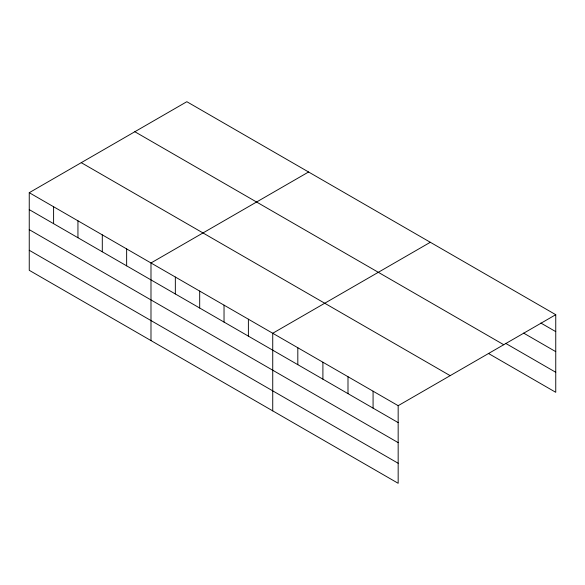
<?xml version="1.0" encoding="UTF-8"?>
<svg xmlns="http://www.w3.org/2000/svg" width="585" height="585" viewBox="0 0 585 585"><rect width="100%" height="100%" fill="white"/><g stroke="black" fill="none" stroke-linecap="round" stroke-linejoin="round"><path stroke-width="0.88" d="M398.166 442.633L398.166 405.676L29.25 192.692L29.25 270.307L398.166 483.29L398.166 442.633L29.25 229.642M488.329 353.391L555.75 392.308L555.75 314.693L186.834 101.71L29.25 192.692M308.58 171.99L150.988 262.972L150.988 340.587M430.319 242.278L272.734 333.26L272.734 410.875M398.166 405.676L555.75 314.693M540.854 323.03L555.75 331.629M523.612 333.092L555.75 351.651M505.579 343.322L555.75 372.287M134.835 131.727L503.743 344.719M81.257 162.667L450.165 375.658M29.25 209.62L398.166 422.611M29.25 250.278L398.166 463.269M373.076 391.197L373.076 408.125M347.995 376.711L347.995 393.639M322.905 362.232L322.905 379.16M297.816 347.746L297.816 364.674M248.384 319.205L248.384 336.134M224.033 305.151L224.033 322.079M199.69 291.089L199.69 308.017M175.339 277.034L175.339 293.962M126.645 248.917L126.645 265.846M102.295 234.863L102.295 251.791M77.944 220.801L77.944 237.729M53.601 206.746L53.601 223.675"/></g></svg>
